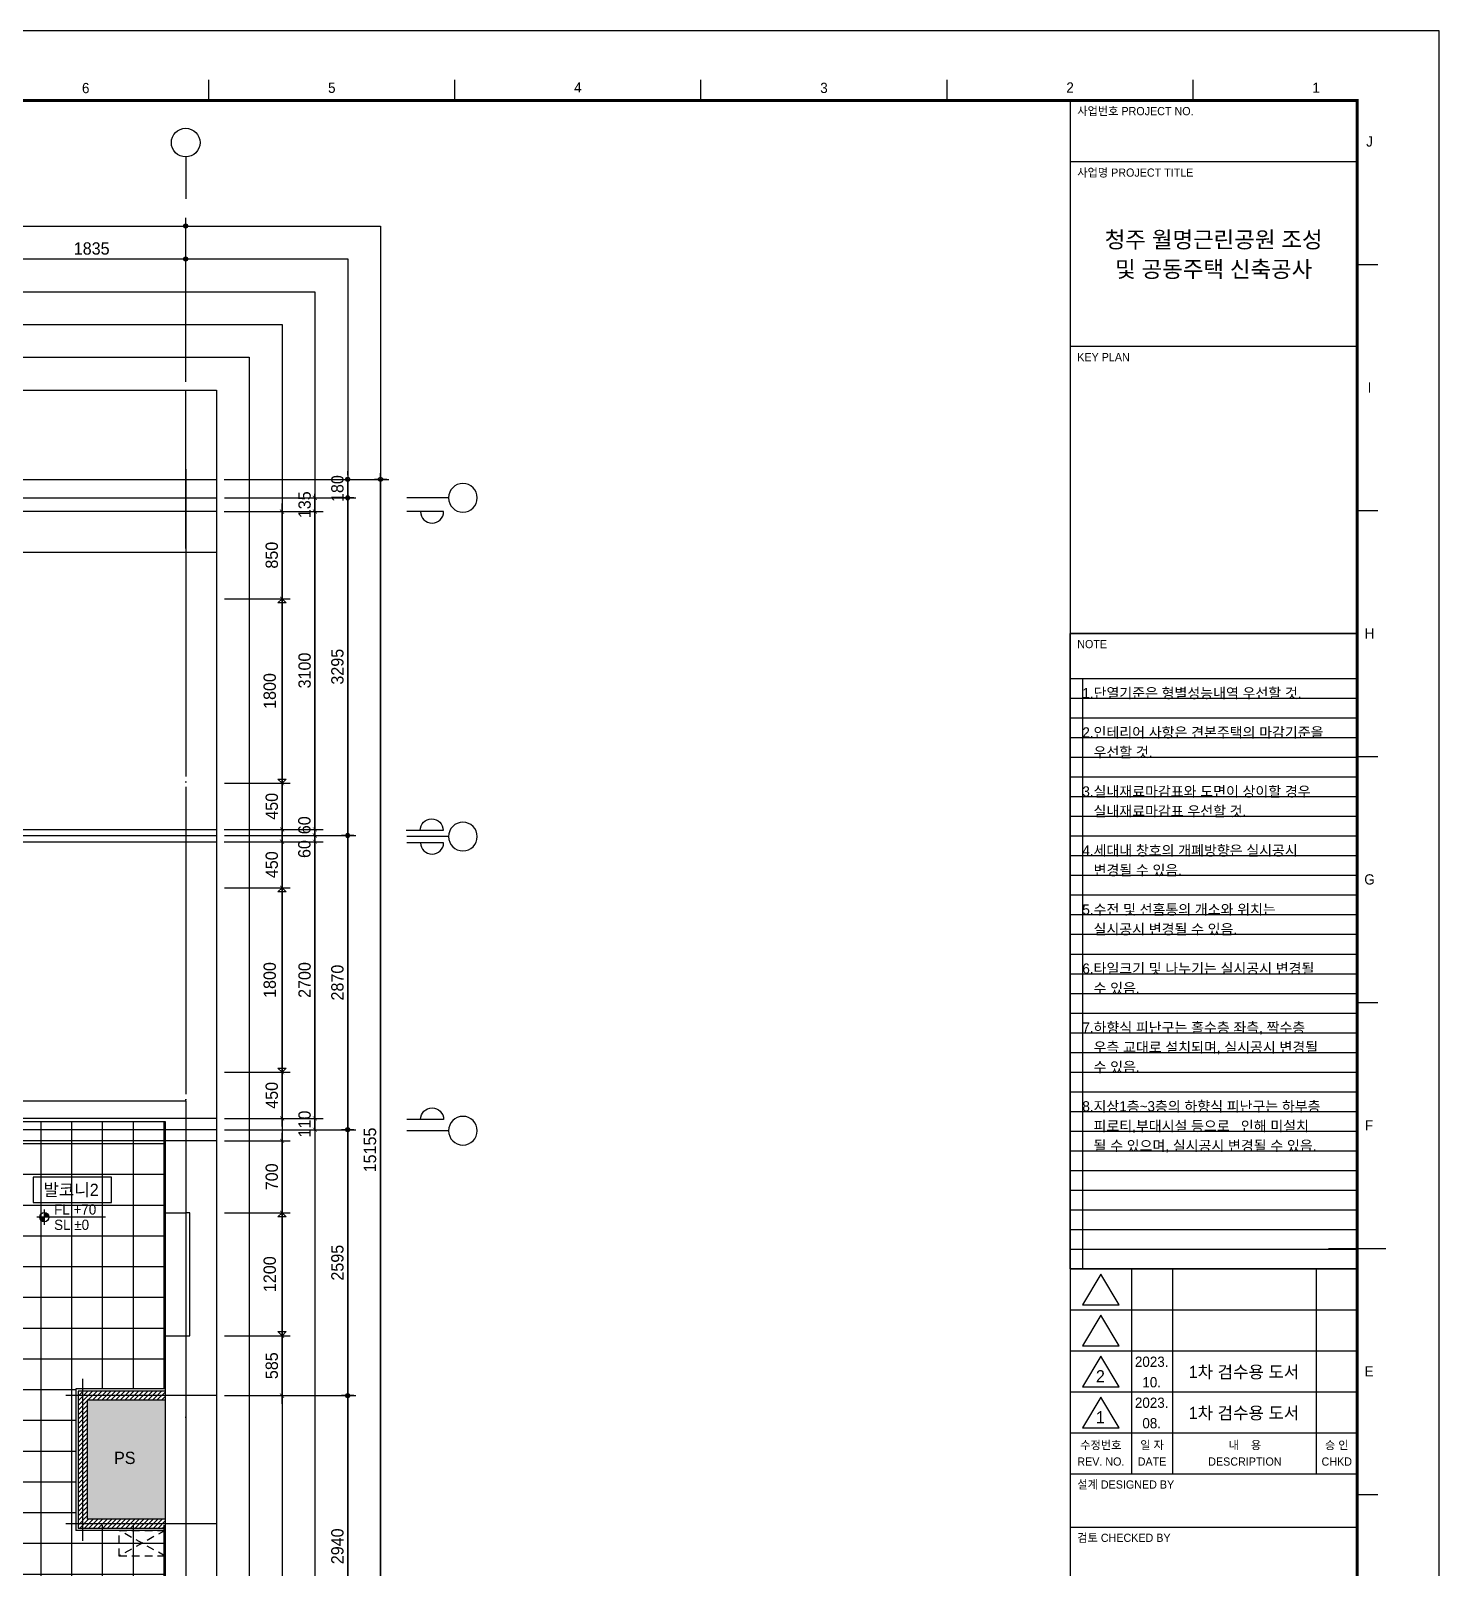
# Model space of a CAD drawing. Header units: millimetres. Extents: x -24416 to 92204, y -190080 to 23760.
# Drawn here: x 19904 to 33640, y -15001 to 0 of the extents above; entities that cross this region are included whole.
import ezdxf
from ezdxf.enums import TextEntityAlignment as Align

# ---------------------------------------------------------------- set-up
doc = ezdxf.new("R2010")
doc.units = ezdxf.units.MM
doc.header["$LTSCALE"] = 50
for name, pattern in [('AUDIT_D_220706163347-0', [0]), ('CEN', [62, 60, -1, 0, -1]), ('HD', [2.5, 1.5, -1])]:
    doc.linetypes.add(name, pattern=pattern)
doc.layers.get('defpoints').update_dxf_attribs({"color": 139})
for name, color, linetype in [('A-SOL252', 252, 'Continuous'), ('A-레벨', 7, 'AUDIT_D_220706163347-0'), ('A-창호부호', 4, 'Continuous'), ('A-치수', 7, 'AUDIT_D_220706163347-0'), ('A_HAT', 8, 'Continuous'), ('AA-BORD-FORM', 7, 'Continuous'), ('AA-BORD-TEXT', 3, 'Continuous'), ('AA-XXXX-DIMS', 7, 'Continuous'), ('AA-XXXX-TEXT', 3, 'Continuous'), ('ARDM', 7, 'Continuous'), ('CEN_CON', 1, 'CEN'), ('CEN_WALL', 12, 'CEN'), ('CONC', 2, 'Continuous'), ('DIM', 7, 'AUDIT_D_220706163347-0'), ('ELE3_CON', 7, 'Continuous'), ('FIN', 6, 'Continuous'), ('FUR_가구', 8, 'HD'), ('ROM', 7, 'AUDIT_D_220706163347-0'), ('sheet-안양진흥$0$AA-BORD-TEXT', 3, 'Continuous'), ('WAL', 3, 'Continuous'), ('X - 단위세대$0$ETC', 6, 'Continuous'), ('바닥타일', 8, 'Continuous'), ('실명', 3, 'AUDIT_D_220706163347-0'), ('실명박스', 7, 'AUDIT_D_220706163347-0')]:
    doc.layers.add(name, color=color, linetype=linetype)
doc.layers.add('MC', color=135, linetype='Continuous', plot=False)
doc.styles.add('HAUD01', font='Dotum.ttf')
doc.styles.add('sheet-안양진흥$0$HAUD01', font='Dotum.ttf')
doc.styles.add('맑은고딕', font='malgun.ttf', dxfattribs={"width": 0.9})
doc.dimstyles.new('DIM_40', dxfattribs={"dimscale": 40, "dimtxt": 3, "dimasz": 1, "dimexe": 2, "dimexo": 2, "dimgap": 1, "dimtad": 1, "dimdec": 0, "dimzin": 0, "dimdsep": 46, "dimtxsty": '맑은고딕', "dimblk1": 'DIMDOT', "dimblk2": 'DIMDOT', "dimsah": 1, "dimcen": 0.09, "dimdle": 2, "dimclrd": 7, "dimclre": 7, "dimclrt": 3, "dimadec": 0, "dimazin": 0, "dimtfac": 1, "dimtdec": 0, "dimtix": 1, "dimtmove": 2, "dimatfit": 3, "dimldrblk": 'DIMDOT', "dimfxl": 2, "dimtolj": 1, "dimtzin": 0, "dimarcsym": 0})
doc.dimstyles.new('MCDIM_40', dxfattribs={"dimscale": 40, "dimtxt": 3, "dimasz": 1, "dimexe": 2, "dimexo": 2, "dimgap": 1, "dimtad": 1, "dimdec": 0, "dimzin": 0, "dimdsep": 46, "dimtxsty": '맑은고딕', "dimblk1": 'ARCHTICK', "dimblk2": 'ARCHTICK', "dimsah": 1, "dimcen": 0.09, "dimdle": 2, "dimclrd": 7, "dimclre": 7, "dimclrt": 3, "dimadec": 0, "dimazin": 0, "dimtfac": 1, "dimtdec": 0, "dimtix": 1, "dimtmove": 2, "dimatfit": 3, "dimldrblk": 'ARCHTICK', "dimfxl": 1, "dimtolj": 1, "dimtzin": 0, "dimarcsym": 0})
doc.dimstyles.new('외부80-WIN', dxfattribs={"dimscale": 40, "dimtxt": 3, "dimasz": 1, "dimexe": 2, "dimexo": 2.5, "dimgap": 1.5, "dimtad": 1, "dimdec": 0, "dimzin": 0, "dimdsep": 46, "dimtxsty": '맑은고딕', "dimblk": 'DO2-2', "dimblk1": 'DO2-2', "dimblk2": 'DIMDOT', "dimcen": 0.09, "dimdle": 2, "dimclrd": 7, "dimclre": 7, "dimclrt": 3, "dimadec": 0, "dimazin": 0, "dimtfac": 1, "dimtdec": 0, "dimtix": 1, "dimtmove": 2, "dimatfit": 3, "dimldrblk": 'DO2-2', "dimfxl": 1, "dimtolj": 1, "dimtzin": 0, "dimarcsym": 0})

# ---------------------------------------------------------------- blocks, each defined once
blk = doc.blocks.new('A$Ca96da67e')
at = {"layer": 'FUR_가구'}
for p, q in [((250, 450), (0, 0)), ((0, 450), (250, 0))]:
    blk.add_line(p, q, dxfattribs=at)
blk.add_lwpolyline([(250, 0), (0, 0), (0, 450), (250, 450)], close=True, dxfattribs=at)
blk = doc.blocks.new('U-76B(기본)', base_point=(218292, 9215))
at = {"layer": 'A-SOL252'}
h = blk.add_hatch(dxfattribs=at)
h.set_pattern_fill('DASH', color=256, scale=10, style=0)
h.set_pattern_definition([(360, (435027.912, 399877.267), (31.75, 31.75), [31.75, -31.75])])
h.paths.add_polyline_path([(218372, 17125), (218372, 14585), (218942, 14585), (218942, 17125)])
h.paths.add_polyline_path([(218282, 16950), (218282, 17125), (216650, 17125), (216650, 16950)])
h.paths.add_polyline_path([(216587, 15880), (216587, 17125), (216092, 17125), (216092, 15880)])
h.paths.add_polyline_path([(210082, 10175), (210082, 9415), (208922, 9415), (208922, 10175)])
h.paths.add_polyline_path([(211777, 16440), (211777, 16005), (210757, 16005), (210757, 16440), (211657, 16440), (211657, 17750), (211782, 17750), (211782, 17115), (211777, 17115)])
at = {"layer": 'A_HAT'}
h = blk.add_hatch(dxfattribs=at)
h.set_pattern_fill('ANSI31', color=256, scale=10, style=0)
h.set_pattern_definition([(315, (218942.118, 17495.394), (22.45064, 22.45064), [])])
h.paths.add_polyline_path([(208832, 10265), (208832, 9415), (208922, 9415), (208922, 10175), (210082, 10175), (210082, 9415), (210172, 9415), (210172, 10265)])
at = {"layer": '바닥타일'}
h = blk.add_hatch(dxfattribs=at)
h.set_pattern_fill('_USER', color=256, scale=300, double=1, pattern_type=0)
h.set_pattern_definition([(270, (218942.12, 17495.4), (300, -6e-14), []), (360, (218942.12, 17495.4), (0, 300), [])])
h.paths.add_polyline_path([(207312, 9415), (207312, 11205), (210382, 11205), (210382, 12175), (218942, 12175), (218942, 11250), (212802, 11250), (212802, 9415), (210192, 9415), (210192, 10285), (208862, 10285), (208862, 9415)])
at = {"layer": 'CEN_CON'}
for p, q in [((218887, 17595), (218887, 8920)), ((219067, 17595), (219067, 8920)), ((212722, 8915), (212722, 14695)), ((219167, 9215), (203612, 9215))]:
    blk.add_line(p, q, dxfattribs=at)
at = {"layer": 'CEN_WALL'}
for p, q in [((215592, 14695), (215592, 8920)), ((208877, 8915), (208877, 10385)), ((210127, 8915), (210127, 10385)), ((210292, 10220), (208712, 10220))]:
    blk.add_line(p, q, dxfattribs=at)
at = {"layer": 'CONC'}
for p, q in [((212802, 11250), (212802, 9415)), ((213002, 11050), (213002, 9215)), ((210712, 9415), (207062, 9415)), ((210712, 9415), (210712, 9215)), ((212802, 9415), (211912, 9415)), ((211912, 9415), (211912, 9215)), ((210712, 9215), (207062, 9215)), ((213002, 9215), (211912, 9215))]:
    blk.add_line(p, q, dxfattribs=at)
at = {"layer": 'ELE3_CON'}
blk.add_line((211912, 9415), (210712, 9415), dxfattribs=at)
at = {"layer": 'FIN'}
for p, q in [((210192, 10285), (208812, 10285)), ((208812, 9415), (208812, 10285)), ((210192, 9415), (210192, 10285))]:
    blk.add_line(p, q, dxfattribs=at)
at = {"layer": 'MC'}
for p, q in [((218352, 8920), (218352, 14725)), ((218752, 8920), (218752, 14725)), ((212612, 8915), (212612, 14695)), ((212832, 8915), (212832, 14695)), ((215532, 14695), (215532, 8920)), ((215652, 14695), (215652, 8920))]:
    blk.add_line(p, q, dxfattribs=at)
at = {"layer": 'WAL'}
for p, q in [((210172, 10265), (208832, 10265)), ((208832, 9415), (208832, 10265)), ((210172, 9415), (210172, 10265)), ((210082, 10175), (208922, 10175)), ((208922, 9415), (208922, 10175)), ((210082, 9415), (210082, 10175)), ((208922, 9415), (208832, 9415)), ((210172, 9415), (210082, 9415))]:
    blk.add_line(p, q, dxfattribs=at)
at = {"layer": 'X - 단위세대$0$ETC'}
blk.add_lwpolyline([(211912, 9175), (211912, 9215), (210712, 9215), (210712, 9175), (211912, 9175)], dxfattribs=at)
at = {"layer": 'FUR_가구', "rotation": 180}
blk.add_blockref('A$Ca96da67e', (208812, 9865), dxfattribs=at)
blk = doc.blocks.new('note')
at = {"layer": 'defpoints'}
blk.add_lwpolyline([(-2800, 6200), (0, 6200), (0, 0), (-2800, 0)], close=True, dxfattribs=at)
at = {"layer": 'AA-XXXX-TEXT', "style": 'HAUD01'}
for s, p in [('1.단열기준은 형별성능내역 우선할 것.', (-2680, 5568)), ('2.인테리어 사항은 견본주택의 마감기준을 ', (-2680, 5184)), ('   우선할 것.', (-2680, 4992)), ('3.실내재료마감표와 도면이 상이할 경우', (-2680, 4608)), ('   실내재료마감표 우선할 것.', (-2680, 4416)), ('4.세대내 창호의 개폐방향은 실시공시', (-2680, 4032)), ('   변경될 수 있음.', (-2680, 3840)), ('5.수전 및 선홈통의 개소와 위치는', (-2680, 3456)), ('   실시공시 변경될 수 있음.', (-2680, 3264)), ('6.타일크기 및 나누기는 실시공시 변경될', (-2680, 2880)), ('   수 있음.', (-2680, 2688)), ('7.하향식 피난구는 홀수층 좌측, 짝수층', (-2680, 2304)), ('   우측 교대로 설치되며, 실시공시 변경될', (-2680, 2112)), ('   수 있음.', (-2680, 1920)), ('8.지상1층~3층의 하향식 피난구는 하부층 ', (-2680, 1536)), ('   피로티,부대시설 등으로   인해 미설치', (-2680, 1344)), ('   될 수 있으며, 실시공시 변경될 수 있음. ', (-2680, 1152))]:
    blk.add_text(s, height=100, dxfattribs=at).set_placement(p)
blk = doc.blocks.new('A$Cb33ca4a3')
at = {"layer": 'A-레벨'}
h = blk.add_hatch(color=256, dxfattribs=at)
h.paths.add_polyline_path([(20036, -35380), (20036, -35335), (19991, -35335, 0.414214)])
h.paths.add_polyline_path([(20036, -35290), (20036, -35335), (20081, -35335, 0.414214)])
for p, q in [((20633, -35335), (19964, -35335)), ((20036, -35260), (20036, -35410))]:
    blk.add_line(p, q, dxfattribs=at)
blk.add_circle((20036, -35335), 45, dxfattribs=at)
at = {"layer": 'A-레벨', "color": 4, "style": 'HAUD01'}
for s, p in [('FL +70', (20132, -35310)), ('SL %%P0', (20132, -35460))]:
    blk.add_text(s, height=100, dxfattribs=at).set_placement(p)
blk = doc.blocks.new('DIMDOT')
at = {"layer": 'AA-XXXX-DIMS'}
for p, q in [((-1.5, 0), (1.5, 0)), ((0, -1.5), (0, 1.5))]:
    blk.add_line(p, q, dxfattribs=at)
for radius in [0.5, 0.25]:
    blk.add_circle((0, 0), radius, dxfattribs=at)
blk = doc.blocks.new('*D775')
at = {"layer": 'defpoints', "color": 0, "transparency": 16777216}
for p in [(21415, -25666), (10880, -27266), (21415, -27266)]:
    blk.add_point(p, dxfattribs=at)
at = {"layer": 'DIM', "color": 7, "lineweight": -2, "transparency": 16777216}
for p, q in [((10880, -27186), (10880, -25586)), ((21415, -27186), (21415, -25586)), ((10920, -25666), (21375, -25666))]:
    blk.add_line(p, q, dxfattribs=at)
at = {"layer": 'DIM', "color": 7, "lineweight": -2, "transparency": 16777216, "xscale": 40, "yscale": 40, "zscale": 40, "rotation": 180}
blk.add_blockref('DIMDOT', (10880, -25666), dxfattribs=at)
at = {"layer": 'DIM', "color": 7, "lineweight": -2, "transparency": 16777216, "xscale": 40, "yscale": 40, "zscale": 40}
blk.add_blockref('DIMDOT', (21415, -25666), dxfattribs=at)
at = {"layer": 'DIM', "color": 3, "transparency": 16777216, "insert": (16148, -25565), "char_height": 120, "attachment_point": 5, "style": 'HAUD01'}
blk.add_mtext('\\A1;10535', dxfattribs=at)
blk = doc.blocks.new('*D782')
at = {"layer": 'defpoints', "color": 0, "transparency": 16777216}
for p in [(21415, -25986), (19580, -27266), (21415, -27266)]:
    blk.add_point(p, dxfattribs=at)
at = {"layer": 'DIM', "color": 7, "lineweight": -2, "transparency": 16777216}
for p, q in [((19580, -27186), (19580, -25906)), ((21415, -27186), (21415, -25906)), ((19620, -25986), (21375, -25986))]:
    blk.add_line(p, q, dxfattribs=at)
at = {"layer": 'DIM', "color": 7, "lineweight": -2, "transparency": 16777216, "xscale": 40, "yscale": 40, "zscale": 40, "rotation": 180}
blk.add_blockref('DIMDOT', (19580, -25986), dxfattribs=at)
at = {"layer": 'DIM', "color": 7, "lineweight": -2, "transparency": 16777216, "xscale": 40, "yscale": 40, "zscale": 40}
blk.add_blockref('DIMDOT', (21415, -25986), dxfattribs=at)
at = {"layer": 'DIM', "color": 3, "transparency": 16777216, "insert": (20498, -25885), "char_height": 120, "attachment_point": 5, "style": 'HAUD01'}
blk.add_mtext('\\A1;1835', dxfattribs=at)
blk = doc.blocks.new('*D827')
at = {"layer": 'defpoints', "color": 0, "transparency": 16777216}
for p in [(21715, -28137), (23315, -28137), (21715, -43292)]:
    blk.add_point(p, dxfattribs=at)
at = {"layer": 'DIM', "color": 7, "lineweight": -2, "transparency": 16777216}
for p, q in [((21795, -28137), (23395, -28137)), ((23315, -43252), (23315, -28177)), ((21795, -43292), (23395, -43292))]:
    blk.add_line(p, q, dxfattribs=at)
at = {"layer": 'DIM', "color": 7, "lineweight": -2, "transparency": 16777216, "xscale": 40, "yscale": 40, "zscale": 40}
for p, rotation in [((23315, -28137), 90), ((23315, -43292), 270)]:
    blk.add_blockref('DIMDOT', p, dxfattribs=dict(at, rotation=rotation))
at = {"layer": 'DIM', "color": 3, "transparency": 16777216, "insert": (23213, -34680), "char_height": 120, "attachment_point": 5, "rotation": 90, "style": 'HAUD01'}
blk.add_mtext('\\A1;15155', dxfattribs=at)
blk = doc.blocks.new('*D830')
at = {"layer": 'defpoints', "color": 0, "transparency": 16777216}
for p in [(21715, -34482), (22995, -34482), (21715, -37077)]:
    blk.add_point(p, dxfattribs=at)
at = {"layer": 'DIM', "color": 7, "lineweight": -2, "transparency": 16777216}
for p, q in [((21795, -34482), (23075, -34482)), ((22995, -37037), (22995, -34522)), ((21795, -37077), (23075, -37077))]:
    blk.add_line(p, q, dxfattribs=at)
at = {"layer": 'DIM', "color": 7, "lineweight": -2, "transparency": 16777216, "xscale": 40, "yscale": 40, "zscale": 40}
for p, rotation in [((22995, -34482), 90), ((22995, -37077), 270)]:
    blk.add_blockref('DIMDOT', p, dxfattribs=dict(at, rotation=rotation))
at = {"layer": 'DIM', "color": 3, "transparency": 16777216, "insert": (22895, -35780), "char_height": 120, "attachment_point": 5, "rotation": 90, "style": 'HAUD01'}
blk.add_mtext('\\A1;2595', dxfattribs=at)
blk = doc.blocks.new('*D831')
at = {"layer": 'defpoints', "color": 0, "transparency": 16777216}
for p in [(21715, -31612), (22995, -31612), (21715, -34482)]:
    blk.add_point(p, dxfattribs=at)
at = {"layer": 'DIM', "color": 7, "lineweight": -2, "transparency": 16777216}
for p, q in [((21795, -31612), (23075, -31612)), ((22995, -34442), (22995, -31652)), ((21795, -34482), (23075, -34482))]:
    blk.add_line(p, q, dxfattribs=at)
at = {"layer": 'DIM', "color": 7, "lineweight": -2, "transparency": 16777216, "xscale": 40, "yscale": 40, "zscale": 40}
for p, rotation in [((22995, -31612), 90), ((22995, -34482), 270)]:
    blk.add_blockref('DIMDOT', p, dxfattribs=dict(at, rotation=rotation))
at = {"layer": 'DIM', "color": 3, "transparency": 16777216, "insert": (22895, -33047), "char_height": 120, "attachment_point": 5, "rotation": 90, "style": 'HAUD01'}
blk.add_mtext('\\A1;2870', dxfattribs=at)
blk = doc.blocks.new('*D832')
at = {"layer": 'defpoints', "color": 0, "transparency": 16777216}
for p in [(21715, -28317), (22995, -28317), (21715, -31612)]:
    blk.add_point(p, dxfattribs=at)
at = {"layer": 'DIM', "color": 7, "lineweight": -2, "transparency": 16777216}
for p, q in [((21795, -28317), (23075, -28317)), ((22995, -31572), (22995, -28357)), ((21795, -31612), (23075, -31612))]:
    blk.add_line(p, q, dxfattribs=at)
at = {"layer": 'DIM', "color": 7, "lineweight": -2, "transparency": 16777216, "xscale": 40, "yscale": 40, "zscale": 40}
for p, rotation in [((22995, -28317), 90), ((22995, -31612), 270)]:
    blk.add_blockref('DIMDOT', p, dxfattribs=dict(at, rotation=rotation))
at = {"layer": 'DIM', "color": 3, "transparency": 16777216, "insert": (22895, -29965), "char_height": 120, "attachment_point": 5, "rotation": 90, "style": 'HAUD01'}
blk.add_mtext('\\A1;3295', dxfattribs=at)
blk = doc.blocks.new('*D833')
at = {"layer": 'defpoints', "color": 0, "transparency": 16777216}
for p in [(21710, -28137), (22995, -28137), (21715, -28317)]:
    blk.add_point(p, dxfattribs=at)
at = {"layer": 'DIM', "color": 7, "lineweight": -2, "transparency": 16777216}
for p, q in [((21790, -28137), (23075, -28137)), ((22995, -28097), (22995, -28057)), ((22995, -28317), (22995, -28137)), ((21795, -28317), (23075, -28317)), ((22995, -28357), (22995, -28397))]:
    blk.add_line(p, q, dxfattribs=at)
at = {"layer": 'DIM', "color": 7, "lineweight": -2, "transparency": 16777216, "xscale": 40, "yscale": 40, "zscale": 40}
for p, rotation in [((22995, -28137), 270), ((22995, -28317), 90)]:
    blk.add_blockref('DIMDOT', p, dxfattribs=dict(at, rotation=rotation))
at = {"layer": 'DIM', "color": 3, "transparency": 16777216, "insert": (22895, -28227), "char_height": 120, "attachment_point": 5, "rotation": 90, "style": 'HAUD01'}
blk.add_mtext('\\A1;180', dxfattribs=at)
blk = doc.blocks.new('*D834')
at = {"layer": 'defpoints', "color": 0, "transparency": 16777216}
for p in [(21715, -37077), (22995, -37077), (21715, -40017)]:
    blk.add_point(p, dxfattribs=at)
at = {"layer": 'DIM', "color": 7, "lineweight": -2, "transparency": 16777216}
for p, q in [((21795, -37077), (23075, -37077)), ((22995, -39977), (22995, -37117)), ((21795, -40017), (23075, -40017))]:
    blk.add_line(p, q, dxfattribs=at)
at = {"layer": 'DIM', "color": 7, "lineweight": -2, "transparency": 16777216, "xscale": 40, "yscale": 40, "zscale": 40}
for p, rotation in [((22995, -37077), 90), ((22995, -40017), 270)]:
    blk.add_blockref('DIMDOT', p, dxfattribs=dict(at, rotation=rotation))
at = {"layer": 'DIM', "color": 3, "transparency": 16777216, "insert": (22895, -38547), "char_height": 120, "attachment_point": 5, "rotation": 90, "style": 'HAUD01'}
blk.add_mtext('\\A1;2940', dxfattribs=at)
blk = doc.blocks.new('_ArchTick')
at = {"color": 0, "linetype": 'ByBlock', "const_width": 0.15}
blk.add_lwpolyline([(-0.5, -0.5), (0.5, 0.5)], dxfattribs=at)
blk = doc.blocks.new('*D835')
at = {"layer": 'defpoints', "color": 0, "transparency": 16777216}
for p in [(21715, -34372), (21715, -34482), (22675, -34372)]:
    blk.add_point(p, dxfattribs=at)
at = {"layer": 'DIM', "color": 7, "lineweight": -2, "transparency": 16777216}
for p, q in [((22675, -34372), (22675, -34332)), ((21795, -34372), (22755, -34372)), ((21795, -34482), (22755, -34482)), ((22675, -34482), (22675, -34372)), ((22675, -34482), (22675, -34522))]:
    blk.add_line(p, q, dxfattribs=at)
at = {"layer": 'DIM', "color": 7, "lineweight": -2, "transparency": 16777216, "xscale": 40, "yscale": 40, "zscale": 40}
for p, rotation in [((22675, -34372), 270), ((22675, -34482), 90)]:
    blk.add_blockref('_ArchTick', p, dxfattribs=dict(at, rotation=rotation))
at = {"layer": 'DIM', "color": 3, "transparency": 16777216, "insert": (22575, -34427), "char_height": 120, "attachment_point": 5, "rotation": 90, "style": 'HAUD01'}
blk.add_mtext('\\A1;110', dxfattribs=at)
blk = doc.blocks.new('*D836')
at = {"layer": 'defpoints', "color": 0, "transparency": 16777216}
for p in [(21710, -31672), (22675, -31672), (21715, -34372)]:
    blk.add_point(p, dxfattribs=at)
at = {"layer": 'DIM', "color": 7, "lineweight": -2, "transparency": 16777216}
for p, q in [((22675, -34452), (22675, -31592)), ((21790, -31672), (22755, -31672)), ((21795, -34372), (22755, -34372))]:
    blk.add_line(p, q, dxfattribs=at)
at = {"layer": 'DIM', "color": 7, "lineweight": -2, "transparency": 16777216, "xscale": 40, "yscale": 40, "zscale": 40}
for p, rotation in [((22675, -31672), 90), ((22675, -34372), 270)]:
    blk.add_blockref('_ArchTick', p, dxfattribs=dict(at, rotation=rotation))
at = {"layer": 'DIM', "color": 3, "transparency": 16777216, "insert": (22575, -33022), "char_height": 120, "attachment_point": 5, "rotation": 90, "style": 'HAUD01'}
blk.add_mtext('\\A1;2700', dxfattribs=at)
blk = doc.blocks.new('*D837')
at = {"layer": 'defpoints', "color": 0, "transparency": 16777216}
for p in [(21715, -31612), (22675, -31612), (21710, -31672)]:
    blk.add_point(p, dxfattribs=at)
at = {"layer": 'DIM', "color": 7, "lineweight": -2, "transparency": 16777216}
for p, q in [((21795, -31612), (22755, -31612)), ((22675, -31612), (22675, -31572)), ((22675, -31672), (22675, -31612)), ((21790, -31672), (22755, -31672)), ((22675, -31672), (22675, -31712))]:
    blk.add_line(p, q, dxfattribs=at)
at = {"layer": 'DIM', "color": 7, "lineweight": -2, "transparency": 16777216, "xscale": 40, "yscale": 40, "zscale": 40}
for p, rotation in [((22675, -31612), 270), ((22675, -31672), 90)]:
    blk.add_blockref('_ArchTick', p, dxfattribs=dict(at, rotation=rotation))
at = {"layer": 'DIM', "color": 3, "transparency": 16777216, "insert": (22573, -31744), "char_height": 120, "attachment_point": 5, "rotation": 90, "style": 'HAUD01'}
blk.add_mtext('\\A1;60', dxfattribs=at)
blk = doc.blocks.new('*D838')
at = {"layer": 'defpoints', "color": 0, "transparency": 16777216}
for p in [(21710, -31552), (21715, -31612), (22675, -31552)]:
    blk.add_point(p, dxfattribs=at)
at = {"layer": 'DIM', "color": 7, "lineweight": -2, "transparency": 16777216}
for p, q in [((21790, -31552), (22755, -31552)), ((21795, -31612), (22755, -31612)), ((22675, -31552), (22675, -31512)), ((22675, -31612), (22675, -31552)), ((22675, -31612), (22675, -31652))]:
    blk.add_line(p, q, dxfattribs=at)
at = {"layer": 'DIM', "color": 7, "lineweight": -2, "transparency": 16777216, "xscale": 40, "yscale": 40, "zscale": 40}
for p, rotation in [((22675, -31552), 270), ((22675, -31612), 90)]:
    blk.add_blockref('_ArchTick', p, dxfattribs=dict(at, rotation=rotation))
at = {"layer": 'DIM', "color": 3, "transparency": 16777216, "insert": (22573, -31512), "char_height": 120, "attachment_point": 5, "rotation": 90, "style": 'HAUD01'}
blk.add_mtext('\\A1;60', dxfattribs=at)
blk = doc.blocks.new('*D839')
at = {"layer": 'defpoints', "color": 0, "transparency": 16777216}
for p in [(21710, -28452), (22675, -28452), (21710, -31552)]:
    blk.add_point(p, dxfattribs=at)
at = {"layer": 'DIM', "color": 7, "lineweight": -2, "transparency": 16777216}
for p, q in [((21790, -28452), (22755, -28452)), ((22675, -31632), (22675, -28372)), ((21790, -31552), (22755, -31552))]:
    blk.add_line(p, q, dxfattribs=at)
at = {"layer": 'DIM', "color": 7, "lineweight": -2, "transparency": 16777216, "xscale": 40, "yscale": 40, "zscale": 40}
for p, rotation in [((22675, -28452), 90), ((22675, -31552), 270)]:
    blk.add_blockref('_ArchTick', p, dxfattribs=dict(at, rotation=rotation))
at = {"layer": 'DIM', "color": 3, "transparency": 16777216, "insert": (22575, -30002), "char_height": 120, "attachment_point": 5, "rotation": 90, "style": 'HAUD01'}
blk.add_mtext('\\A1;3100', dxfattribs=at)
blk = doc.blocks.new('*D840')
at = {"layer": 'defpoints', "color": 0, "transparency": 16777216}
for p in [(21715, -28317), (22675, -28317), (21710, -28452)]:
    blk.add_point(p, dxfattribs=at)
at = {"layer": 'DIM', "color": 7, "lineweight": -2, "transparency": 16777216}
for p, q in [((21795, -28317), (22755, -28317)), ((22675, -28317), (22675, -28277)), ((22675, -28452), (22675, -28317)), ((21790, -28452), (22755, -28452)), ((22675, -28452), (22675, -28492))]:
    blk.add_line(p, q, dxfattribs=at)
at = {"layer": 'DIM', "color": 7, "lineweight": -2, "transparency": 16777216, "xscale": 40, "yscale": 40, "zscale": 40}
for p, rotation in [((22675, -28317), 270), ((22675, -28452), 90)]:
    blk.add_blockref('_ArchTick', p, dxfattribs=dict(at, rotation=rotation))
at = {"layer": 'DIM', "color": 3, "transparency": 16777216, "insert": (22575, -28385), "char_height": 120, "attachment_point": 5, "rotation": 90, "style": 'HAUD01'}
blk.add_mtext('\\A1;135', dxfattribs=at)
blk = doc.blocks.new('*D841')
at = {"layer": 'defpoints', "color": 0, "transparency": 16777216}
for p in [(21715, -36492), (22355, -36492), (21715, -37077)]:
    blk.add_point(p, dxfattribs=at)
at = {"layer": 'DIM', "color": 7, "lineweight": -2, "transparency": 16777216}
for p, q in [((22355, -37157), (22355, -36412)), ((21795, -36492), (22435, -36492)), ((21795, -37077), (22435, -37077))]:
    blk.add_line(p, q, dxfattribs=at)
at = {"layer": 'DIM', "color": 7, "lineweight": -2, "transparency": 16777216, "xscale": 40, "yscale": 40, "zscale": 40}
for p, rotation in [((22355, -36492), 90), ((22355, -37077), 270)]:
    blk.add_blockref('_ArchTick', p, dxfattribs=dict(at, rotation=rotation))
at = {"layer": 'DIM', "color": 3, "transparency": 16777216, "insert": (22255, -36785), "char_height": 120, "attachment_point": 5, "rotation": 90, "style": 'HAUD01'}
blk.add_mtext('\\A1;585', dxfattribs=at)
blk = doc.blocks.new('DO2-2')
at = {"layer": 'ARDM'}
blk.add_line((0, 0), (-2, 0), dxfattribs=at)
blk.add_lwpolyline([(-1, -1), (-1, 1), (0, 0)], close=True, dxfattribs=at)
blk = doc.blocks.new('*D842')
at = {"layer": 'defpoints', "color": 0, "transparency": 16777216}
for p in [(21715, -35292), (22355, -35292), (21715, -36492)]:
    blk.add_point(p, dxfattribs=at)
at = {"layer": 'DIM', "color": 7, "lineweight": -2, "transparency": 16777216}
for p, q in [((21815, -35292), (22435, -35292)), ((22355, -36452), (22355, -35332)), ((21815, -36492), (22435, -36492))]:
    blk.add_line(p, q, dxfattribs=at)
at = {"layer": 'DIM', "color": 7, "lineweight": -2, "transparency": 16777216, "xscale": 40, "yscale": 40, "zscale": 40}
for p, rotation in [((22355, -35292), 90), ((22355, -36492), 270)]:
    blk.add_blockref('DO2-2', p, dxfattribs=dict(at, rotation=rotation))
at = {"layer": 'DIM', "color": 3, "transparency": 16777216, "insert": (22235, -35892), "char_height": 120, "attachment_point": 5, "rotation": 90, "style": 'HAUD01'}
blk.add_mtext('\\A1;1200', dxfattribs=at)
blk = doc.blocks.new('*D843')
at = {"layer": 'defpoints', "color": 0, "transparency": 16777216}
for p in [(21715, -34592), (22355, -34592), (21715, -35292)]:
    blk.add_point(p, dxfattribs=at)
at = {"layer": 'DIM', "color": 7, "lineweight": -2, "transparency": 16777216}
for p, q in [((21795, -34592), (22435, -34592)), ((22355, -35372), (22355, -34512)), ((21795, -35292), (22435, -35292))]:
    blk.add_line(p, q, dxfattribs=at)
at = {"layer": 'DIM', "color": 7, "lineweight": -2, "transparency": 16777216, "xscale": 40, "yscale": 40, "zscale": 40}
for p, rotation in [((22355, -34592), 90), ((22355, -35292), 270)]:
    blk.add_blockref('_ArchTick', p, dxfattribs=dict(at, rotation=rotation))
at = {"layer": 'DIM', "color": 3, "transparency": 16777216, "insert": (22255, -34942), "char_height": 120, "attachment_point": 5, "rotation": 90, "style": 'HAUD01'}
blk.add_mtext('\\A1;700', dxfattribs=at)
blk = doc.blocks.new('*D844')
at = {"layer": 'defpoints', "color": 0, "transparency": 16777216}
for p in [(21715, -33922), (22355, -33922), (21715, -34372)]:
    blk.add_point(p, dxfattribs=at)
at = {"layer": 'DIM', "color": 7, "lineweight": -2, "transparency": 16777216}
for p, q in [((22355, -34452), (22355, -33842)), ((21795, -33922), (22435, -33922)), ((21795, -34372), (22435, -34372))]:
    blk.add_line(p, q, dxfattribs=at)
at = {"layer": 'DIM', "color": 7, "lineweight": -2, "transparency": 16777216, "xscale": 40, "yscale": 40, "zscale": 40}
for p, rotation in [((22355, -33922), 90), ((22355, -34372), 270)]:
    blk.add_blockref('_ArchTick', p, dxfattribs=dict(at, rotation=rotation))
at = {"layer": 'DIM', "color": 3, "transparency": 16777216, "insert": (22255, -34147), "char_height": 120, "attachment_point": 5, "rotation": 90, "style": 'HAUD01'}
blk.add_mtext('\\A1;450', dxfattribs=at)
blk = doc.blocks.new('*D845')
at = {"layer": 'defpoints', "color": 0, "transparency": 16777216}
for p in [(21715, -32122), (22355, -32122), (21715, -33922)]:
    blk.add_point(p, dxfattribs=at)
at = {"layer": 'DIM', "color": 7, "lineweight": -2, "transparency": 16777216}
for p, q in [((21815, -32122), (22435, -32122)), ((22355, -33882), (22355, -32162)), ((21815, -33922), (22435, -33922))]:
    blk.add_line(p, q, dxfattribs=at)
at = {"layer": 'DIM', "color": 7, "lineweight": -2, "transparency": 16777216, "xscale": 40, "yscale": 40, "zscale": 40}
for p, rotation in [((22355, -32122), 90), ((22355, -33922), 270)]:
    blk.add_blockref('DO2-2', p, dxfattribs=dict(at, rotation=rotation))
at = {"layer": 'DIM', "color": 3, "transparency": 16777216, "insert": (22235, -33022), "char_height": 120, "attachment_point": 5, "rotation": 90, "style": 'HAUD01'}
blk.add_mtext('\\A1;1800', dxfattribs=at)
blk = doc.blocks.new('*D846')
at = {"layer": 'defpoints', "color": 0, "transparency": 16777216}
for p in [(21710, -31672), (22355, -31672), (21715, -32122)]:
    blk.add_point(p, dxfattribs=at)
at = {"layer": 'DIM', "color": 7, "lineweight": -2, "transparency": 16777216}
for p, q in [((22355, -32202), (22355, -31592)), ((21790, -31672), (22435, -31672)), ((21795, -32122), (22435, -32122))]:
    blk.add_line(p, q, dxfattribs=at)
at = {"layer": 'DIM', "color": 7, "lineweight": -2, "transparency": 16777216, "xscale": 40, "yscale": 40, "zscale": 40}
for p, rotation in [((22355, -31672), 90), ((22355, -32122), 270)]:
    blk.add_blockref('_ArchTick', p, dxfattribs=dict(at, rotation=rotation))
at = {"layer": 'DIM', "color": 3, "transparency": 16777216, "insert": (22255, -31897), "char_height": 120, "attachment_point": 5, "rotation": 90, "style": 'HAUD01'}
blk.add_mtext('\\A1;450', dxfattribs=at)
blk = doc.blocks.new('*D847')
at = {"layer": 'defpoints', "color": 0, "transparency": 16777216}
for p in [(21715, -31102), (22355, -31102), (21710, -31552)]:
    blk.add_point(p, dxfattribs=at)
at = {"layer": 'DIM', "color": 7, "lineweight": -2, "transparency": 16777216}
for p, q in [((22355, -31632), (22355, -31022)), ((21795, -31102), (22435, -31102)), ((21790, -31552), (22435, -31552))]:
    blk.add_line(p, q, dxfattribs=at)
at = {"layer": 'DIM', "color": 7, "lineweight": -2, "transparency": 16777216, "xscale": 40, "yscale": 40, "zscale": 40}
for p, rotation in [((22355, -31102), 90), ((22355, -31552), 270)]:
    blk.add_blockref('_ArchTick', p, dxfattribs=dict(at, rotation=rotation))
at = {"layer": 'DIM', "color": 3, "transparency": 16777216, "insert": (22255, -31327), "char_height": 120, "attachment_point": 5, "rotation": 90, "style": 'HAUD01'}
blk.add_mtext('\\A1;450', dxfattribs=at)
blk = doc.blocks.new('*D848')
at = {"layer": 'defpoints', "color": 0, "transparency": 16777216}
for p in [(21715, -29302), (22355, -29302), (21715, -31102)]:
    blk.add_point(p, dxfattribs=at)
at = {"layer": 'DIM', "color": 7, "lineweight": -2, "transparency": 16777216}
for p, q in [((21815, -29302), (22435, -29302)), ((22355, -31062), (22355, -29342)), ((21815, -31102), (22435, -31102))]:
    blk.add_line(p, q, dxfattribs=at)
at = {"layer": 'DIM', "color": 7, "lineweight": -2, "transparency": 16777216, "xscale": 40, "yscale": 40, "zscale": 40}
for p, rotation in [((22355, -29302), 90), ((22355, -31102), 270)]:
    blk.add_blockref('DO2-2', p, dxfattribs=dict(at, rotation=rotation))
at = {"layer": 'DIM', "color": 3, "transparency": 16777216, "insert": (22235, -30202), "char_height": 120, "attachment_point": 5, "rotation": 90, "style": 'HAUD01'}
blk.add_mtext('\\A1;1800', dxfattribs=at)
blk = doc.blocks.new('*D849')
at = {"layer": 'defpoints', "color": 0, "transparency": 16777216}
for p in [(21710, -28452), (22355, -28452), (21715, -29302)]:
    blk.add_point(p, dxfattribs=at)
at = {"layer": 'DIM', "color": 7, "lineweight": -2, "transparency": 16777216}
for p, q in [((21790, -28452), (22435, -28452)), ((22355, -29382), (22355, -28372)), ((21795, -29302), (22435, -29302))]:
    blk.add_line(p, q, dxfattribs=at)
at = {"layer": 'DIM', "color": 7, "lineweight": -2, "transparency": 16777216, "xscale": 40, "yscale": 40, "zscale": 40}
for p, rotation in [((22355, -28452), 90), ((22355, -29302), 270)]:
    blk.add_blockref('_ArchTick', p, dxfattribs=dict(at, rotation=rotation))
at = {"layer": 'DIM', "color": 3, "transparency": 16777216, "insert": (22255, -28877), "char_height": 120, "attachment_point": 5, "rotation": 90, "style": 'HAUD01'}
blk.add_mtext('\\A1;850', dxfattribs=at)
blk = doc.blocks.new('중심')
at = {"layer": 'DIM'}
blk.add_line((-350, 0), (0, 0), dxfattribs=at)
blk.add_circle((-470, 0), 120, dxfattribs=at)
blk = doc.blocks.new('XR-FORM 청주월명')
at = {"layer": 'AA-BORD-FORM', "color": 2}
for p, q in [((541, 577), (541, 582)), ((601, 577), (601, 582)), ((661, 577), (661, 582)), ((721, 577), (721, 582)), ((781, 577), (781, 582)), ((751, 577), (751, 17)), ((821, 537), (826, 537)), ((821, 477), (826, 477)), ((821, 417), (826, 417)), ((821, 357), (826, 357)), ((814, 297), (828, 297)), ((821, 237), (826, 237))]:
    blk.add_line(p, q, dxfattribs=at)
at = {"layer": 'AA-BORD-FORM', "color": 3}
for p, q in [((821, 562), (751, 562)), ((821, 517), (751, 517)), ((821, 447), (751, 447)), ((751, 292), (821, 292)), ((766, 292), (766, 282)), ((776, 292), (776, 282)), ((811, 292), (811, 282)), ((751, 282), (821, 282)), ((766, 282), (766, 272)), ((776, 282), (776, 272)), ((811, 282), (811, 272)), ((751, 272), (821, 272)), ((766, 272), (766, 262)), ((776, 272), (776, 262)), ((811, 272), (811, 262)), ((751, 262), (821, 262)), ((766, 262), (766, 252)), ((776, 262), (776, 252)), ((811, 262), (811, 252)), ((751, 252), (821, 252)), ((766, 252), (766, 242)), ((776, 252), (776, 242)), ((811, 252), (811, 242)), ((751, 242), (821, 242)), ((751, 229), (821, 229))]:
    blk.add_line(p, q, dxfattribs=at)
at = {"layer": 'AA-BORD-FORM', "color": 1}
blk.add_lwpolyline([(0, 0), (841, 0), (841, 594), (0, 594)], close=True, dxfattribs=at)
at = {"layer": 'AA-BORD-FORM', "color": 2, "const_width": 0.682}
blk.add_lwpolyline([(21, 17), (21, 577), (821, 577), (821, 17)], close=True, dxfattribs=at)
at = {"layer": 'AA-BORD-FORM', "color": 7}
for points in [[(763, 283.24), (758.5, 290.74), (754, 283.24)], [(763, 273.24), (758.5, 280.74), (754, 273.24)], [(763, 263.24), (758.5, 270.74), (754, 263.24)], [(763, 253.24), (758.5, 260.74), (754, 253.24)], [(763, 253.24), (758.5, 260.74), (754, 253.24)]]:
    blk.add_lwpolyline(points, close=True, dxfattribs=at)
at = {"layer": 'defpoints'}
for p, q in [((751, 436), (821, 436)), ((754, 436), (754, 292)), ((751, 431.2), (821, 431.2)), ((751, 426.4), (821, 426.4)), ((751, 421.6), (821, 421.6)), ((751, 416.8), (821, 416.8)), ((751, 412), (821, 412)), ((751, 407.2), (821, 407.2)), ((751, 402.4), (821, 402.4)), ((751, 397.6), (821, 397.6)), ((751, 392.8), (821, 392.8)), ((751, 388), (821, 388)), ((751, 383.2), (821, 383.2)), ((751, 378.4), (821, 378.4)), ((751, 373.6), (821, 373.6)), ((751, 368.8), (821, 368.8)), ((751, 364), (821, 364)), ((751, 359.2), (821, 359.2)), ((751, 354.4), (821, 354.4)), ((751, 349.6), (821, 349.6)), ((751, 344.8), (821, 344.8)), ((751, 340), (821, 340)), ((751, 335.2), (821, 335.2)), ((751, 330.4), (821, 330.4)), ((751, 325.6), (821, 325.6)), ((751, 320.8), (821, 320.8)), ((751, 316), (821, 316)), ((751, 311.2), (821, 311.2)), ((751, 306.4), (821, 306.4)), ((751, 301.6), (821, 301.6)), ((751, 296.8), (821, 296.8))]:
    blk.add_line(p, q, dxfattribs=at)
at = {"layer": 'AA-BORD-TEXT', "color": 7, "style": 'HAUD01'}
for s, p in [('6', (511, 580.02)), ('5', (571, 580.09)), ('4', (631, 580.19)), ('3', (691, 580.06)), ('2', (751, 580.16)), ('1', (811, 580.12)), ('J', (824, 567)), ('I', (824, 507)), ('H', (824, 447)), ('G', (824, 387)), ('F', (823.89, 327)), ('E', (823.89, 267))]:
    blk.add_text(s, height=2.5, dxfattribs=at).set_placement(p, align=Align.MIDDLE_CENTER)
at = {"layer": 'AA-BORD-TEXT', "color": 3, "style": 'HAUD01'}
for s, p in [('사업번호 PROJECT NO.', (752.75, 573.4)), ('사업명 PROJECT TITLE', (752.75, 558.4)), ('KEY PLAN', (752.75, 513.4)), ('NOTE', (752.75, 443.4)), ('설계 DESIGNED BY', (752.75, 238.4)), ('검토 CHECKED BY', (752.75, 225.4))]:
    blk.add_text(s, height=2, rotation=360, dxfattribs=at).set_placement(p)
for s, height, rotation, p in [('청주 월명근린공원 조성', 4, 360, (786, 543.05)), ('및 공동주택 신축공사', 4, 0, (786, 535.85)), ('수정번호', 2, 360, (758.5, 249)), ('일 자', 2, 360, (770.98, 249)), ('내    용', 2, 360, (793.62, 249)), ('승 인', 2, 360, (816.02, 249)), ('REV. NO.', 2, 360, (758.5, 245)), ('DATE', 2, 360, (770.98, 245)), ('DESCRIPTION', 2, 360, (793.62, 245)), ('CHKD', 2, 360, (816.02, 245))]:
    blk.add_text(s, height=height, rotation=rotation, dxfattribs=at).set_placement(p, align=Align.MIDDLE_CENTER)
at = {"layer": 'sheet-안양진흥$0$AA-BORD-TEXT', "style": 'sheet-안양진흥$0$HAUD01'}
for s, height, p in [('2023.', 2.5, (770.89, 269.35)), ('2', 3, (758.39, 265.79)), ('1차 검수용 도서', 3, (793.39, 266.85)), ('10.', 2.5, (770.89, 264.35)), ('2023.', 2.5, (770.89, 259.35)), ('1', 3, (758.39, 255.79)), ('08.', 2.5, (770.89, 254.35)), ('1차 검수용 도서', 3, (793.39, 256.85))]:
    blk.add_text(s, height=height, dxfattribs=at).set_placement(p, align=Align.MIDDLE_CENTER)
blk = doc.blocks.new('DIM-1108')
at = {"layer": 'DIM'}
for points in [[(23706.1, -28452.1, 1), (23930.1, -28452.1), (23570.1, -28452.1)], [(23701.1, -31562.1, -1), (23925.1, -31562.1), (23565.1, -31562.1)], [(23706.1, -31682.1, 1), (23930.1, -31682.1), (23570.1, -31682.1)], [(23706.1, -34382.1, -1), (23930.1, -34382.1), (23570.1, -34382.1)]]:
    blk.add_lwpolyline(points, format="xyb", dxfattribs=at)
at = {"layer": 'A-치수', "xscale": 1.166666666666666, "yscale": 1.166666666666666, "zscale": 1.166666666666666, "rotation": 270}
blk.add_blockref('중심', (21415, -25399.7), dxfattribs=at)
at = {"layer": 'A-치수', "xscale": -1.166666666666666, "yscale": 1.166666666666666, "zscale": 1.166666666666666}
for p in [(23570.1, -28317.1), (23570.1, -31622.1), (23570.1, -34492.1)]:
    blk.add_blockref('중심', p, dxfattribs=at)
at = {"layer": 'DIM'}
for base, p1, picture, middle in [((21415, -25665.5), (10880, -27265.5), '*D775', (16147.5, -25565.4)), ((21415, -25985.5), (19580, -27265.5), '*D782', (20497.5, -25885.4))]:
    dim = blk.add_linear_dim(base=base, p1=p1, p2=(21415, -27265.5), dimstyle='DIM_40', override={"dimscale": 40, "dimtxsty": 'HAUD01'}, dxfattribs=at)
    dim.commit()
    dim.dimension.update_dxf_attribs({"geometry": picture, "text_midpoint": middle})
for base, p1, p2, dimstyle, override, picture, middle in [((22995, -28137.1), (21715, -28317.1), (21710, -28137.1), 'DIM_40', {"dimscale": 40, "dimtxsty": 'HAUD01'}, '*D833', (22895, -28227.1)), ((22675, -28317.1), (21710, -28452.1), (21715, -28317.1), 'MCDIM_40', {"dimtxsty": 'HAUD01'}, '*D840', (22575, -28384.6)), ((22995, -28317.1), (21715, -31612.1), (21715, -28317.1), 'DIM_40', {"dimscale": 40, "dimtxsty": 'HAUD01'}, '*D832', (22895, -29964.6)), ((22675, -28452.1), (21710, -31552.1), (21710, -28452.1), 'MCDIM_40', {"dimtxsty": 'HAUD01'}, '*D839', (22575, -30002.1)), ((22355, -28452.1), (21715, -29302.1), (21710, -28452.1), 'MCDIM_40', {"dimtxsty": 'HAUD01'}, '*D849', (22255, -28877.1)), ((22355, -29302.1), (21715, -31102.1), (21715, -29302.1), '외부80-WIN', {"dimtxsty": 'HAUD01'}, '*D848', (22235, -30202.1)), ((22355, -31102.1), (21710, -31552.1), (21715, -31102.1), 'MCDIM_40', {"dimtxsty": 'HAUD01'}, '*D847', (22255, -31327.1)), ((22675, -31672.1), (21715, -34372.1), (21710, -31672.1), 'MCDIM_40', {"dimtxsty": 'HAUD01'}, '*D836', (22575, -33022.1)), ((22355, -31672.1), (21715, -32122.1), (21710, -31672.1), 'MCDIM_40', {"dimtxsty": 'HAUD01'}, '*D846', (22255, -31897.1)), ((22995, -31612.1), (21715, -34482.1), (21715, -31612.1), 'DIM_40', {"dimscale": 40, "dimtxsty": 'HAUD01'}, '*D831', (22895, -33047.1)), ((22355, -32122.1), (21715, -33922.1), (21715, -32122.1), '외부80-WIN', {"dimtxsty": 'HAUD01'}, '*D845', (22235, -33022.1)), ((22355, -33922.1), (21715, -34372.1), (21715, -33922.1), 'MCDIM_40', {"dimtxsty": 'HAUD01'}, '*D844', (22255, -34147.1)), ((22675, -34372.1), (21715, -34482.1), (21715, -34372.1), 'MCDIM_40', {"dimtxsty": 'HAUD01'}, '*D835', (22575, -34427.1)), ((22995, -34482.1), (21715, -37077.1), (21715, -34482.1), 'DIM_40', {"dimscale": 40, "dimtxsty": 'HAUD01'}, '*D830', (22895, -35779.6)), ((22355, -34592.1), (21715, -35292.1), (21715, -34592.1), 'MCDIM_40', {"dimtxsty": 'HAUD01'}, '*D843', (22255, -34942.1)), ((22355, -35292.1), (21715, -36492.1), (21715, -35292.1), '외부80-WIN', {"dimtxsty": 'HAUD01'}, '*D842', (22235, -35892.1)), ((22355, -36492.1), (21715, -37077.1), (21715, -36492.1), 'MCDIM_40', {"dimtxsty": 'HAUD01'}, '*D841', (22255, -36784.6)), ((22995, -37077.1), (21715, -40017.1), (21715, -37077.1), 'DIM_40', {"dimscale": 40, "dimtxsty": 'HAUD01'}, '*D834', (22895, -38547.1))]:
    dim = blk.add_linear_dim(base=base, p1=p1, p2=p2, angle=270, dimstyle=dimstyle, override=override, dxfattribs=at)
    dim.commit()
    dim.dimension.update_dxf_attribs({"geometry": picture, "text_midpoint": middle})
for base, p1, p2, dimstyle, override, picture, middle in [((23315, -28137.1), (21715, -43292.1), (21715, -28137.1), 'DIM_40', {"dimscale": 40, "dimtxsty": 'HAUD01'}, '*D827', (23212.7, -34679.6)), ((22675, -31552.1), (21715, -31612.1), (21710, -31552.1), 'MCDIM_40', {"dimtxsty": 'HAUD01'}, '*D838', (22573.1, -31511.8)), ((22675, -31612.1), (21710, -31672.1), (21715, -31612.1), 'MCDIM_40', {"dimtxsty": 'HAUD01'}, '*D837', (22573.1, -31743.6))]:
    dim = blk.add_linear_dim(base=base, p1=p1, p2=p2, angle=270, dimstyle=dimstyle, override=override, dxfattribs=at)
    dim.commit()
    dim.dimension.update_dxf_attribs({"geometry": picture, "text_midpoint": middle, "dimtype": 128})

msp = doc.modelspace()

# ---------------------------------------------------------------- linework, layer by layer
at = {"layer": 'CEN_CON'}
msp.add_line((21415, -5052), (21415, -3506), dxfattribs=at)
at = {"layer": 'defpoints'}
for points in [[(23315, -21432), (7875, -21432), (7875, -1906), (23315, -1906)], [(22995, -21112), (8195, -21112), (8195, -2226), (22995, -2226)], [(22675, -20792), (8515, -20792), (8515, -2546), (22675, -2546)], [(22355, -20472), (8835, -20472), (8835, -2866), (22355, -2866)], [(22035, -20152), (9155, -20152), (9155, -3186), (22035, -3186)], [(21715, -19832), (9475, -19832), (9475, -3506), (21715, -3506)]]:
    msp.add_lwpolyline(points, close=True, dxfattribs=at)
at = {"layer": '실명박스'}
msp.add_lwpolyline([(19928, -11184), (19928, -11434), (20690, -11434), (20690, -11184)], close=True, dxfattribs=at)

# ---------------------------------------------------------------- block references
for name, p in [('DIM-1108', (0, 23760)), ('note', (32840, -12080))]:
    msp.add_blockref(name, p)
at = {"xscale": 40, "yscale": 40, "zscale": 40}
msp.add_blockref('XR-FORM 청주월명', (0, -23760), dxfattribs=at)
at = {"rotation": 90}
msp.add_blockref('U-76B(기본)', (21415, -5152), dxfattribs=at)
at = {"layer": 'A-창호부호'}
msp.add_blockref('A$Cb33ca4a3', (0, 23760), dxfattribs=at)

# ---------------------------------------------------------------- texts
at = {"layer": 'ROM', "color": 3, "style": 'HAUD01'}
msp.add_text('PS', height=120, dxfattribs=at).set_placement((20821, -13924), align=Align.MIDDLE)
at = {"layer": '실명', "style": 'HAUD01'}
msp.add_text('발코니2', height=120, dxfattribs=at).set_placement((20297, -11308), align=Align.MIDDLE)

doc.saveas('drawing.dxf')
